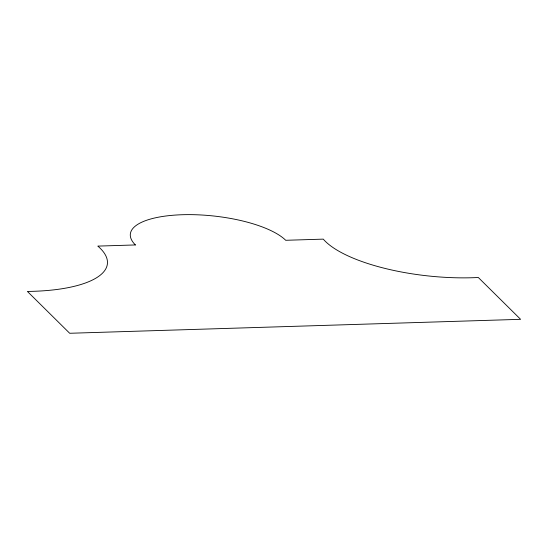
<?xml version="1.0" encoding="UTF-8"?>
<svg xmlns="http://www.w3.org/2000/svg" width="548" height="548" viewBox="0 0 548 548"><rect width="100%" height="100%" fill="white"/><g stroke="black" fill="none" stroke-linecap="round" stroke-linejoin="round"><path stroke-width="0.82" d="M135.404 244.942L97.832 246.107A114.909 38.168 6.1 0 1 27.4 291.433L69.699 333.273L520.6 319.326L478.301 277.487A114.909 38.168 6.1 0 1 323.279 239.134L285.707 240.291A80.672 26.797 6.1 0 0 182.354 214.727A80.672 26.797 6.1 0 0 135.404 244.942"/></g></svg>
